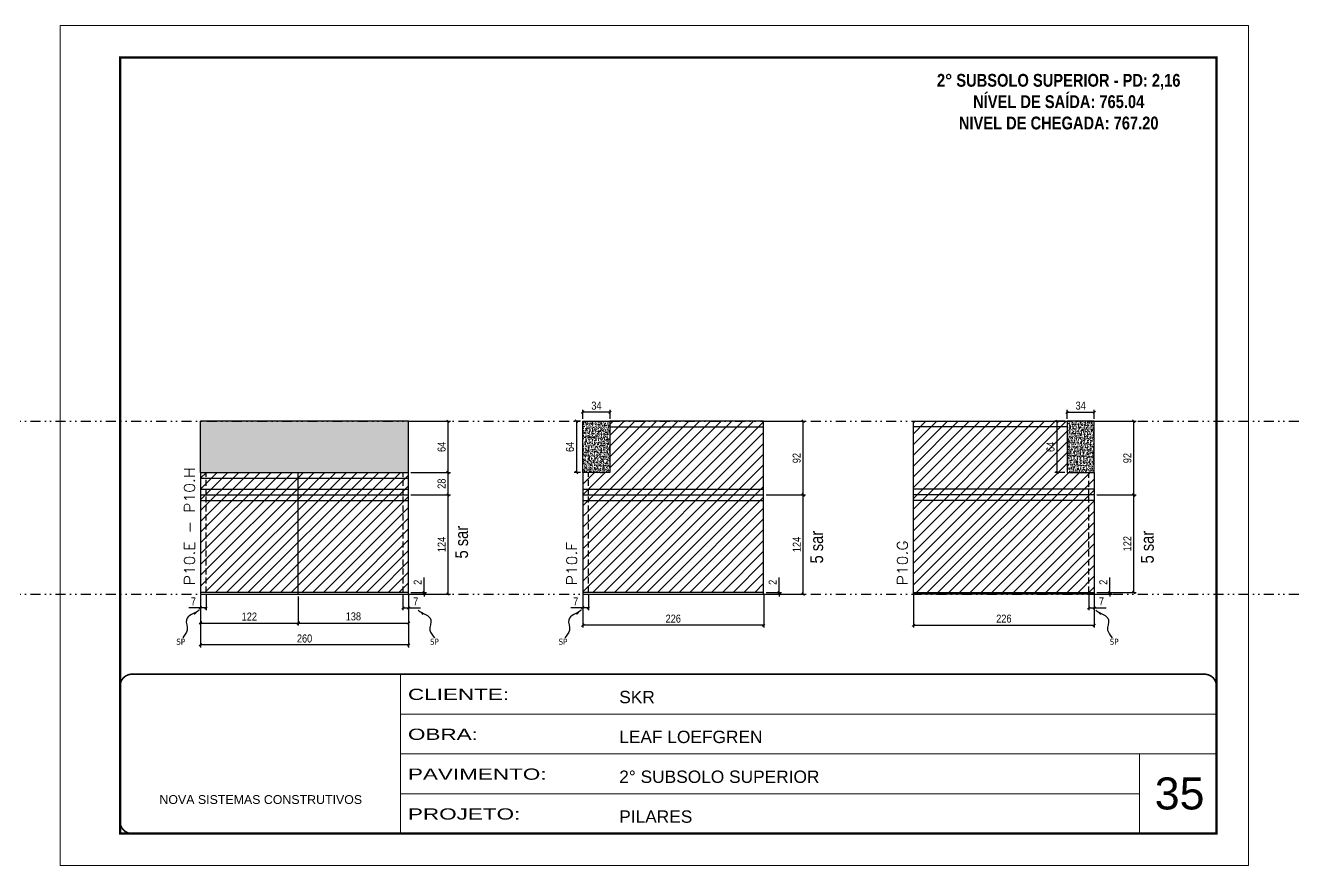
# Model space of a CAD drawing. Extents: x 13741 to 27878, y -21631 to 6985.
# Drawn here: x 17540 to 19129, y -3254 to -2204 of the extents above; entities that cross this region are included whole.
import ezdxf

# ---------------------------------------------------------------- set-up
doc = ezdxf.new("R2010")
doc.units = 0
for name, pattern in [('CONTINUO', [0]), ('DASHED', [0.75, 0.5, -0.25]), ('DIVIDE2', [0.625, 0.25, -0.125, 0, -0.125, 0, -0.125]), ('HIDDEN', [0.375, 0.25, -0.125])]:
    doc.linetypes.add(name, pattern=pattern)
for name, color, linetype, lineweight in [('CARIMBO', 255, 'Continuous', 9), ('Folhas', 255, 'Continuous', 9), ('Hachura', 251, 'Continuous', 9), ('SARRAFO DE PRESSAO', 251, 'DASHED', 9), ('Texto Seção', 7, 'Continuous', 15)]:
    doc.layers.add(name, color=color, linetype=linetype, lineweight=lineweight)
for name, color, linetype in [('COTA', 241, 'Continuous'), ('NOMENCLATURA', 7, 'Continuous'), ('Nível', 160, 'Continuous'), ('Painéis', 200, 'Continuous'), ('SARR_2.2x7', 40, 'Continuous'), ('Sarrafo de Pressão', 42, 'HIDDEN'), ('texto', 7, 'Continuous')]:
    doc.layers.add(name, color=color, linetype=linetype)
doc.styles.add('ARIAL', font='arial.ttf')
doc.styles.add('ARIAL_NARROW', font='ARIALN.TTF', dxfattribs={"height": 0.2})
doc.styles.add('COTA TECNICA', font='techl___.ttf', dxfattribs={"height": 10})
doc.styles.add('COTA TECNICA-50', font='techl___.ttf', dxfattribs={"height": 10})
doc.styles.add('REGUA-120', font='ROMANS.shx', dxfattribs={"height": 15})
doc.styles.add('ROMANC', font='techb___.ttf', dxfattribs={"height": 2.5})
doc.styles.get("Standard").update_dxf_attribs({"font": 'arial.ttf'})
doc.styles.add('Tecnologia', font='')
doc.styles.get('Tecnologia').set_extended_font_data('Forgotten Futurist')
doc.dimstyles.new('COTA PAINEL-50', dxfattribs={"dimtxt": 10, "dimasz": 3, "dimexe": 3, "dimexo": 3, "dimgap": 3, "dimtad": 1, "dimdec": 1, "dimzin": 12, "dimdsep": 46, "dimtxsty": 'COTA TECNICA-50', "dimblk1": 'OBLIQUE', "dimblk2": 'OBLIQUE', "dimsah": 1, "dimcen": 0.9, "dimclrd": 4, "dimclre": 4, "dimclrt": 240, "dimadec": 1, "dimazin": 3, "dimtfac": 1, "dimtdec": 1, "dimtmove": 0, "dimatfit": 3, "dimfxl": 1, "dimtolj": 1, "dimtzin": 12, "dimarcsym": 0})
doc.dimstyles.new('PAINEL', dxfattribs={"dimtxt": 10, "dimasz": 3, "dimexe": 3, "dimexo": 3, "dimgap": 3, "dimtad": 1, "dimdec": 1, "dimzin": 12, "dimdsep": 46, "dimtxsty": 'COTA TECNICA', "dimblk1": 'OBLIQUE', "dimblk2": 'OBLIQUE', "dimsah": 1, "dimcen": 0.9, "dimclrd": 4, "dimclre": 4, "dimclrt": 240, "dimadec": 1, "dimazin": 3, "dimtfac": 1, "dimtdec": 1, "dimtmove": 0, "dimatfit": 3, "dimfxl": 1, "dimtolj": 1, "dimtzin": 12, "dimarcsym": 0})
doc.dimstyles.get("Standard").update_dxf_attribs({"dimtxt": 0.18, "dimasz": 0.18, "dimexe": 0.18, "dimexo": 0.0625, "dimgap": 0.09, "dimtad": 0, "dimtih": 1, "dimtoh": 1, "dimdec": 4, "dimzin": 0, "dimdsep": 46, "dimtxsty": 'Standard', "dimcen": 0.09, "dimadec": 0, "dimazin": 0, "dimtfac": 1, "dimtdec": 4, "dimtofl": 0, "dimtmove": 0, "dimatfit": 3, "dimfxl": 1, "dimtolj": 1, "dimtzin": 0, "dimarcsym": 0})

# ---------------------------------------------------------------- blocks, each defined once
blk = doc.blocks.new('9999999999')
at = {"color": 30, "linetype": 'CONTINUO'}
for p, q in [((98564.6, 34230.2), (98564.6, 34429.4)), ((98564.6, 34379.6), (99584, 34379.6)), ((98564.6, 34329.8), (99488, 34329.8)), ((99584, 34329.8), (99488, 34329.8)), ((99488, 34329.8), (99488, 34230.2)), ((98564.6, 34280), (99488, 34280))]:
    blk.add_line(p, q, dxfattribs=at)
at = {"color": 30, "linetype": 'CONTINUO', "const_width": 2}
blk.add_lwpolyline([(99584, 34230.2), (99584, 34414.4, 0.414214), (99569, 34429.4), (98229, 34429.4, 0.414214), (98214, 34414.4), (98214, 34245.2, 0.414214), (98229, 34230.2), (99584, 34230.2)], format="xyb", dxfattribs=at)
at = {"layer": 'Folhas'}
blk.add_lwpolyline([(98139, 34190.2), (99624, 34190.2), (99624, 35240.2), (98139, 35240.2)], close=True, dxfattribs=at)
at = {"layer": 'Folhas', "color": 30, "const_width": 3}
blk.add_lwpolyline([(98214, 34230.2), (99584, 34230.2), (99584, 35200.2), (98214, 35200.2)], close=True, dxfattribs=at)
at = {"color": 7, "linetype": 'Continuous', "ltscale": 5, "style": 'ARIAL'}
for s, height, p in [('SKR', 15.48, (98837.7, 34393.1)), ('LEAF LOEFGREN', 15.483, (98837.7, 34343.3)), ('2° SUBSOLO SUPERIOR', 15.483, (98837.7, 34293.5)), ('NOVA SISTEMAS CONSTRUTIVOS', 11.059, (98263.2, 34267.2)), ('PILARES', 15.48, (98837.7, 34243.7))]:
    blk.add_text(s, height=height, dxfattribs=at).set_placement(p)
at = {"layer": 'Folhas', "color": 7, "style": 'Tecnologia', "width": 1.5}
for s, p in [('CLIENTE:', (98573.7, 34397.2)), ('OBRA:', (98573.7, 34347.3)), ('PAVIMENTO:', (98573.7, 34297.5)), ('PROJETO:', (98573.7, 34247.7))]:
    blk.add_text(s, height=14, dxfattribs=at).set_placement(p)
blk = doc.blocks.new('_Oblique')
at = {"color": 0, "linetype": 'ByBlock', "lineweight": -2}
blk.add_line((-0.5, -0.5), (0.5, 0.5), dxfattribs=at)
blk = doc.blocks.new('*D1697')
at = {"layer": 'COTA', "color": 4, "lineweight": -2, "transparency": 16777216}
for p, q in [((18236.7, -2915.6), (18236.7, -2956.4)), ((18462.7, -2915.6), (18462.7, -2956.4)), ((18462.7, -2953.4), (18236.7, -2953.4))]:
    blk.add_line(p, q, dxfattribs=at)
at = {"layer": 'Defpoints', "color": 0, "transparency": 16777216}
for p in [(18236.7, -2912.6), (18462.7, -2912.6), (18236.7, -2953.4)]:
    blk.add_point(p, dxfattribs=at)
at = {"layer": 'COTA', "color": 4, "lineweight": -2, "transparency": 16777216, "xscale": 3, "yscale": 3, "zscale": 3, "rotation": 180}
blk.add_blockref('_Oblique', (18236.7, -2953.4), dxfattribs=at)
at = {"layer": 'COTA', "color": 4, "lineweight": -2, "transparency": 16777216, "xscale": 3, "yscale": 3, "zscale": 3}
blk.add_blockref('_Oblique', (18462.7, -2953.4), dxfattribs=at)
at = {"layer": 'COTA', "color": 240, "transparency": 16777216, "insert": (18349.7, -2945.3), "char_height": 10, "attachment_point": 5, "style": 'COTA TECNICA'}
blk.add_mtext('\\A1;226', dxfattribs=at)
blk = doc.blocks.new('*D1698')
at = {"layer": 'COTA', "color": 4, "lineweight": -2, "transparency": 16777216}
for p, q in [((18236.7, -2917.6), (18236.7, -2934.8)), ((18243.7, -2915.6), (18243.7, -2934.8)), ((18236.7, -2931.8), (18221.9, -2931.8)), ((18243.7, -2931.8), (18236.7, -2931.8))]:
    blk.add_line(p, q, dxfattribs=at)
at = {"layer": 'Defpoints', "color": 0, "transparency": 16777216}
for p in [(18236.7, -2914.6), (18243.7, -2912.6), (18236.7, -2931.8)]:
    blk.add_point(p, dxfattribs=at)
at = {"layer": 'COTA', "color": 4, "lineweight": -2, "transparency": 16777216, "xscale": 3, "yscale": 3, "zscale": 3, "rotation": 180}
blk.add_blockref('_Oblique', (18236.7, -2931.8), dxfattribs=at)
at = {"layer": 'COTA', "color": 4, "lineweight": -2, "transparency": 16777216, "xscale": 3, "yscale": 3, "zscale": 3}
blk.add_blockref('_Oblique', (18243.7, -2931.8), dxfattribs=at)
at = {"layer": 'COTA', "color": 240, "transparency": 16777216, "insert": (18227.8, -2923.8), "char_height": 10, "attachment_point": 5, "style": 'COTA TECNICA-50'}
blk.add_mtext('\\A1;7', dxfattribs=at)
blk = doc.blocks.new('*D1699')
at = {"layer": 'COTA', "color": 4, "lineweight": -2, "transparency": 16777216}
for p, q in [((18481.9, -2912.6), (18481.9, -2893.8)), ((18465.7, -2912.6), (18484.9, -2912.6)), ((18465.7, -2914.6), (18484.9, -2914.6)), ((18481.9, -2914.6), (18481.9, -2912.6)), ((18481.9, -2914.6), (18481.9, -2917.6))]:
    blk.add_line(p, q, dxfattribs=at)
at = {"layer": 'Defpoints', "color": 0, "transparency": 16777216}
for p in [(18462.7, -2912.6), (18462.7, -2914.6), (18481.9, -2914.6)]:
    blk.add_point(p, dxfattribs=at)
at = {"layer": 'COTA', "color": 4, "lineweight": -2, "transparency": 16777216, "xscale": 3, "yscale": 3, "zscale": 3}
for p, rotation in [((18481.9, -2912.6), 270), ((18481.9, -2914.6), 90)]:
    blk.add_blockref('_Oblique', p, dxfattribs=dict(at, rotation=rotation))
at = {"layer": 'COTA', "color": 240, "transparency": 16777216, "insert": (18473.9, -2899.8), "char_height": 10, "attachment_point": 5, "rotation": 90, "style": 'COTA TECNICA-50'}
blk.add_mtext('\\A1;2', dxfattribs=at)
blk = doc.blocks.new('*D1715')
at = {"layer": 'COTA', "color": 4, "linetype": 'ByBlock', "lineweight": -2, "transparency": 16777216}
for p, q in [((18465.7, -2790.6), (18515, -2790.6)), ((18512, -2914.6), (18512, -2790.6)), ((18465.7, -2914.6), (18515, -2914.6))]:
    blk.add_line(p, q, dxfattribs=at)
at = {"layer": 'Defpoints', "color": 0, "linetype": 'ByBlock', "transparency": 16777216}
for p in [(18462.7, -2790.6), (18512, -2790.6), (18462.7, -2914.6)]:
    blk.add_point(p, dxfattribs=at)
at = {"layer": 'COTA', "color": 4, "linetype": 'ByBlock', "lineweight": -2, "transparency": 16777216, "xscale": 3, "yscale": 3, "zscale": 3}
for p, rotation in [((18512, -2790.6), 90), ((18512, -2914.6), 270)]:
    blk.add_blockref('_Oblique', p, dxfattribs=dict(at, rotation=rotation))
at = {"layer": 'COTA', "color": 240, "linetype": 'ByBlock', "transparency": 16777216, "insert": (18504, -2852.6), "char_height": 10, "attachment_point": 5, "rotation": 90, "style": 'COTA TECNICA'}
blk.add_mtext('\\A1;124', dxfattribs=at)
blk = doc.blocks.new('*D1716')
at = {"layer": 'COTA', "color": 4, "linetype": 'ByBlock', "lineweight": -2, "transparency": 16777216}
for p, q in [((18465.7, -2790.6), (18515, -2790.6)), ((18512, -2914.6), (18512, -2790.6)), ((18465.7, -2914.6), (18515, -2914.6))]:
    blk.add_line(p, q, dxfattribs=at)
at = {"layer": 'Defpoints', "color": 0, "linetype": 'ByBlock', "transparency": 16777216}
for p in [(18462.7, -2790.6), (18512, -2790.6), (18462.7, -2914.6)]:
    blk.add_point(p, dxfattribs=at)
at = {"layer": 'COTA', "color": 4, "linetype": 'ByBlock', "lineweight": -2, "transparency": 16777216, "xscale": 3, "yscale": 3, "zscale": 3}
for p, rotation in [((18512, -2790.6), 90), ((18512, -2914.6), 270)]:
    blk.add_blockref('_Oblique', p, dxfattribs=dict(at, rotation=rotation))
at = {"layer": 'COTA', "color": 240, "linetype": 'ByBlock', "transparency": 16777216, "insert": (18504, -2852.6), "char_height": 10, "attachment_point": 5, "rotation": 90, "style": 'COTA TECNICA'}
blk.add_mtext('\\A1;124', dxfattribs=at)
blk = doc.blocks.new('*D1700')
at = {"layer": 'COTA', "color": 4, "lineweight": -2, "transparency": 16777216}
for p, q in [((17759, -2915.6), (17759, -2981.2)), ((18019, -2915.6), (18019, -2981.2)), ((18019, -2978.2), (17759, -2978.2))]:
    blk.add_line(p, q, dxfattribs=at)
at = {"layer": 'Defpoints', "color": 0, "transparency": 16777216}
for p in [(17759, -2912.6), (18019, -2912.6), (17759, -2978.2)]:
    blk.add_point(p, dxfattribs=at)
at = {"layer": 'COTA', "color": 4, "lineweight": -2, "transparency": 16777216, "xscale": 3, "yscale": 3, "zscale": 3, "rotation": 180}
blk.add_blockref('_Oblique', (17759, -2978.2), dxfattribs=at)
at = {"layer": 'COTA', "color": 4, "lineweight": -2, "transparency": 16777216, "xscale": 3, "yscale": 3, "zscale": 3}
blk.add_blockref('_Oblique', (18019, -2978.2), dxfattribs=at)
at = {"layer": 'COTA', "color": 240, "transparency": 16777216, "insert": (17889, -2970.1), "char_height": 10, "attachment_point": 5, "style": 'COTA TECNICA'}
blk.add_mtext('\\A1;260', dxfattribs=at)
blk = doc.blocks.new('*D1701')
at = {"layer": 'COTA', "color": 4, "lineweight": -2, "transparency": 16777216}
for p, q in [((18012, -2915.6), (18012, -2934.8)), ((18019, -2917.6), (18019, -2934.8)), ((18012, -2931.8), (18019, -2931.8)), ((18019, -2931.8), (18033.7, -2931.8))]:
    blk.add_line(p, q, dxfattribs=at)
at = {"layer": 'Defpoints', "color": 0, "transparency": 16777216}
for p in [(18012, -2912.6), (18019, -2914.6), (18019, -2931.8)]:
    blk.add_point(p, dxfattribs=at)
at = {"layer": 'COTA', "color": 4, "lineweight": -2, "transparency": 16777216, "xscale": 3, "yscale": 3, "zscale": 3, "rotation": 180}
blk.add_blockref('_Oblique', (18012, -2931.8), dxfattribs=at)
at = {"layer": 'COTA', "color": 4, "lineweight": -2, "transparency": 16777216, "xscale": 3, "yscale": 3, "zscale": 3}
blk.add_blockref('_Oblique', (18019, -2931.8), dxfattribs=at)
at = {"layer": 'COTA', "color": 240, "transparency": 16777216, "insert": (18027.9, -2923.8), "char_height": 10, "attachment_point": 5, "style": 'COTA TECNICA-50'}
blk.add_mtext('\\A1;7', dxfattribs=at)
blk = doc.blocks.new('*D1702')
at = {"layer": 'COTA', "color": 4, "lineweight": -2, "transparency": 16777216}
for p, q in [((17759, -2917.6), (17759, -2934.8)), ((17766, -2915.6), (17766, -2934.8)), ((17759, -2931.8), (17744.3, -2931.8)), ((17766, -2931.8), (17759, -2931.8))]:
    blk.add_line(p, q, dxfattribs=at)
at = {"layer": 'Defpoints', "color": 0, "transparency": 16777216}
for p in [(17759, -2914.6), (17766, -2912.6), (17759, -2931.8)]:
    blk.add_point(p, dxfattribs=at)
at = {"layer": 'COTA', "color": 4, "lineweight": -2, "transparency": 16777216, "xscale": 3, "yscale": 3, "zscale": 3, "rotation": 180}
blk.add_blockref('_Oblique', (17759, -2931.8), dxfattribs=at)
at = {"layer": 'COTA', "color": 4, "lineweight": -2, "transparency": 16777216, "xscale": 3, "yscale": 3, "zscale": 3}
blk.add_blockref('_Oblique', (17766, -2931.8), dxfattribs=at)
at = {"layer": 'COTA', "color": 240, "transparency": 16777216, "insert": (17750.1, -2923.8), "char_height": 10, "attachment_point": 5, "style": 'COTA TECNICA-50'}
blk.add_mtext('\\A1;7', dxfattribs=at)
blk = doc.blocks.new('*D1703')
at = {"layer": 'COTA', "color": 4, "lineweight": -2, "transparency": 16777216}
for p, q in [((18038.3, -2912.6), (18038.3, -2893.8)), ((18022, -2912.6), (18041.3, -2912.6)), ((18022, -2914.6), (18041.3, -2914.6)), ((18038.3, -2914.6), (18038.3, -2912.6)), ((18038.3, -2914.6), (18038.3, -2917.6))]:
    blk.add_line(p, q, dxfattribs=at)
at = {"layer": 'Defpoints', "color": 0, "transparency": 16777216}
for p in [(18019, -2912.6), (18019, -2914.6), (18038.3, -2914.6)]:
    blk.add_point(p, dxfattribs=at)
at = {"layer": 'COTA', "color": 4, "lineweight": -2, "transparency": 16777216, "xscale": 3, "yscale": 3, "zscale": 3}
for p, rotation in [((18038.3, -2912.6), 270), ((18038.3, -2914.6), 90)]:
    blk.add_blockref('_Oblique', p, dxfattribs=dict(at, rotation=rotation))
at = {"layer": 'COTA', "color": 240, "transparency": 16777216, "insert": (18030.3, -2899.8), "char_height": 10, "attachment_point": 5, "rotation": 90, "style": 'COTA TECNICA-50'}
blk.add_mtext('\\A1;2', dxfattribs=at)
blk = doc.blocks.new('*D1717')
at = {"layer": 'COTA', "color": 4, "lineweight": -2, "transparency": 16777216}
for p, q in [((18022, -2698.6), (18071.4, -2698.6)), ((18068.4, -2762.6), (18068.4, -2698.6)), ((18022, -2762.6), (18071.4, -2762.6))]:
    blk.add_line(p, q, dxfattribs=at)
at = {"layer": 'Defpoints', "color": 0, "transparency": 16777216}
for p in [(18019, -2698.6), (18068.4, -2698.6), (18019, -2762.6)]:
    blk.add_point(p, dxfattribs=at)
at = {"layer": 'COTA', "color": 4, "lineweight": -2, "transparency": 16777216, "xscale": 3, "yscale": 3, "zscale": 3}
for p, rotation in [((18068.4, -2698.6), 90), ((18068.4, -2762.6), 270)]:
    blk.add_blockref('_Oblique', p, dxfattribs=dict(at, rotation=rotation))
at = {"layer": 'COTA', "color": 240, "transparency": 16777216, "insert": (18060.3, -2730.6), "char_height": 10, "attachment_point": 5, "rotation": 90, "style": 'COTA TECNICA-50'}
blk.add_mtext('\\A1;64', dxfattribs=at)
blk = doc.blocks.new('*D1718')
at = {"layer": 'COTA', "color": 4, "linetype": 'ByBlock', "lineweight": -2, "transparency": 16777216}
for p, q in [((18022, -2790.6), (18071.4, -2790.6)), ((18068.4, -2914.6), (18068.4, -2790.6)), ((18022, -2914.6), (18071.4, -2914.6))]:
    blk.add_line(p, q, dxfattribs=at)
at = {"layer": 'Defpoints', "color": 0, "linetype": 'ByBlock', "transparency": 16777216}
for p in [(18019, -2790.6), (18068.4, -2790.6), (18019, -2914.6)]:
    blk.add_point(p, dxfattribs=at)
at = {"layer": 'COTA', "color": 4, "linetype": 'ByBlock', "lineweight": -2, "transparency": 16777216, "xscale": 3, "yscale": 3, "zscale": 3}
for p, rotation in [((18068.4, -2790.6), 90), ((18068.4, -2914.6), 270)]:
    blk.add_blockref('_Oblique', p, dxfattribs=dict(at, rotation=rotation))
at = {"layer": 'COTA', "color": 240, "linetype": 'ByBlock', "transparency": 16777216, "insert": (18060.3, -2852.6), "char_height": 10, "attachment_point": 5, "rotation": 90, "style": 'COTA TECNICA'}
blk.add_mtext('\\A1;124', dxfattribs=at)
blk = doc.blocks.new('*D1719')
at = {"layer": 'COTA', "color": 4, "linetype": 'ByBlock', "lineweight": -2, "transparency": 16777216}
for p, q in [((18022, -2790.6), (18071.4, -2790.6)), ((18068.4, -2914.6), (18068.4, -2790.6)), ((18022, -2914.6), (18071.4, -2914.6))]:
    blk.add_line(p, q, dxfattribs=at)
at = {"layer": 'Defpoints', "color": 0, "linetype": 'ByBlock', "transparency": 16777216}
for p in [(18019, -2790.6), (18068.4, -2790.6), (18019, -2914.6)]:
    blk.add_point(p, dxfattribs=at)
at = {"layer": 'COTA', "color": 4, "linetype": 'ByBlock', "lineweight": -2, "transparency": 16777216, "xscale": 3, "yscale": 3, "zscale": 3}
for p, rotation in [((18068.4, -2790.6), 90), ((18068.4, -2914.6), 270)]:
    blk.add_blockref('_Oblique', p, dxfattribs=dict(at, rotation=rotation))
at = {"layer": 'COTA', "color": 240, "linetype": 'ByBlock', "transparency": 16777216, "insert": (18060.3, -2852.6), "char_height": 10, "attachment_point": 5, "rotation": 90, "style": 'COTA TECNICA'}
blk.add_mtext('\\A1;124', dxfattribs=at)
blk = doc.blocks.new('*D1724')
at = {"layer": 'COTA', "color": 4, "lineweight": -2, "transparency": 16777216}
for p, q in [((17881, -2917.6), (17881, -2953.8)), ((18019, -2917.6), (18019, -2953.8)), ((17881, -2950.8), (18019, -2950.8))]:
    blk.add_line(p, q, dxfattribs=at)
at = {"layer": 'Defpoints', "color": 0, "transparency": 16777216}
for p in [(17881, -2914.6), (18019, -2914.6), (18019, -2950.8)]:
    blk.add_point(p, dxfattribs=at)
at = {"layer": 'COTA', "color": 4, "lineweight": -2, "transparency": 16777216, "xscale": 3, "yscale": 3, "zscale": 3, "rotation": 180}
blk.add_blockref('_Oblique', (17881, -2950.8), dxfattribs=at)
at = {"layer": 'COTA', "color": 4, "lineweight": -2, "transparency": 16777216, "xscale": 3, "yscale": 3, "zscale": 3}
blk.add_blockref('_Oblique', (18019, -2950.8), dxfattribs=at)
at = {"layer": 'COTA', "color": 240, "transparency": 16777216, "insert": (17950, -2942.5), "char_height": 10, "attachment_point": 5, "style": 'COTA TECNICA'}
blk.add_mtext('\\A1;138', dxfattribs=at)
blk = doc.blocks.new('*D1725')
at = {"layer": 'COTA', "color": 4, "lineweight": -2, "transparency": 16777216}
for p, q in [((17759, -2917.6), (17759, -2953.8)), ((17881, -2917.6), (17881, -2953.8)), ((17759, -2950.8), (17881, -2950.8))]:
    blk.add_line(p, q, dxfattribs=at)
at = {"layer": 'Defpoints', "color": 0, "transparency": 16777216}
for p in [(17759, -2914.6), (17881, -2914.6), (17881, -2950.8)]:
    blk.add_point(p, dxfattribs=at)
at = {"layer": 'COTA', "color": 4, "lineweight": -2, "transparency": 16777216, "xscale": 3, "yscale": 3, "zscale": 3, "rotation": 180}
blk.add_blockref('_Oblique', (17759, -2950.8), dxfattribs=at)
at = {"layer": 'COTA', "color": 4, "lineweight": -2, "transparency": 16777216, "xscale": 3, "yscale": 3, "zscale": 3}
blk.add_blockref('_Oblique', (17881, -2950.8), dxfattribs=at)
at = {"layer": 'COTA', "color": 240, "transparency": 16777216, "insert": (17820, -2942.7), "char_height": 10, "attachment_point": 5, "style": 'COTA TECNICA'}
blk.add_mtext('\\A1;122', dxfattribs=at)
blk = doc.blocks.new('*D1726')
at = {"layer": 'COTA', "color": 4, "lineweight": -2, "transparency": 16777216}
for p, q in [((18233.7, -2698.6), (18225.8, -2698.6)), ((18228.8, -2698.6), (18228.8, -2762.6)), ((18233.7, -2762.6), (18225.8, -2762.6))]:
    blk.add_line(p, q, dxfattribs=at)
at = {"layer": 'Defpoints', "color": 0, "transparency": 16777216}
for p in [(18236.7, -2698.6), (18228.8, -2762.6), (18236.7, -2762.6)]:
    blk.add_point(p, dxfattribs=at)
at = {"layer": 'COTA', "color": 4, "lineweight": -2, "transparency": 16777216, "xscale": 3, "yscale": 3, "zscale": 3}
for p, rotation in [((18228.8, -2698.6), 90), ((18228.8, -2762.6), 270)]:
    blk.add_blockref('_Oblique', p, dxfattribs=dict(at, rotation=rotation))
at = {"layer": 'COTA', "color": 240, "transparency": 16777216, "insert": (18220.7, -2730.6), "char_height": 10, "attachment_point": 5, "rotation": 90, "style": 'COTA TECNICA'}
blk.add_mtext('\\A1;64', dxfattribs=at)
blk = doc.blocks.new('*D1727')
at = {"layer": 'COTA', "color": 4, "lineweight": -2, "transparency": 16777216}
for p, q in [((18236.7, -2695.6), (18236.7, -2684.3)), ((18270.7, -2687.3), (18236.7, -2687.3)), ((18270.7, -2695.6), (18270.7, -2684.3))]:
    blk.add_line(p, q, dxfattribs=at)
at = {"layer": 'Defpoints', "color": 0, "transparency": 16777216}
for p in [(18236.7, -2687.3), (18236.7, -2698.6), (18270.7, -2698.6)]:
    blk.add_point(p, dxfattribs=at)
at = {"layer": 'COTA', "color": 4, "lineweight": -2, "transparency": 16777216, "xscale": 3, "yscale": 3, "zscale": 3, "rotation": 180}
blk.add_blockref('_Oblique', (18236.7, -2687.3), dxfattribs=at)
at = {"layer": 'COTA', "color": 4, "lineweight": -2, "transparency": 16777216, "xscale": 3, "yscale": 3, "zscale": 3}
blk.add_blockref('_Oblique', (18270.7, -2687.3), dxfattribs=at)
at = {"layer": 'COTA', "color": 240, "transparency": 16777216, "insert": (18253.7, -2679.1), "char_height": 10, "attachment_point": 5, "style": 'COTA TECNICA'}
blk.add_mtext('\\A1;34', dxfattribs=at)
blk = doc.blocks.new('*D1710')
at = {"layer": 'COTA', "color": 4, "lineweight": -2, "transparency": 16777216}
for p, q in [((18649.8, -2915.6), (18649.8, -2956.4)), ((18875.8, -2915.6), (18875.8, -2956.4)), ((18649.8, -2953.4), (18875.8, -2953.4))]:
    blk.add_line(p, q, dxfattribs=at)
at = {"layer": 'Defpoints', "color": 0, "transparency": 16777216}
for p in [(18649.8, -2912.6), (18875.8, -2912.6), (18875.8, -2953.4)]:
    blk.add_point(p, dxfattribs=at)
at = {"layer": 'COTA', "color": 4, "lineweight": -2, "transparency": 16777216, "xscale": 3, "yscale": 3, "zscale": 3, "rotation": 180}
blk.add_blockref('_Oblique', (18649.8, -2953.4), dxfattribs=at)
at = {"layer": 'COTA', "color": 4, "lineweight": -2, "transparency": 16777216, "xscale": 3, "yscale": 3, "zscale": 3}
blk.add_blockref('_Oblique', (18875.8, -2953.4), dxfattribs=at)
at = {"layer": 'COTA', "color": 240, "transparency": 16777216, "insert": (18762.8, -2945.3), "char_height": 10, "attachment_point": 5, "style": 'COTA TECNICA'}
blk.add_mtext('\\A1;226', dxfattribs=at)
blk = doc.blocks.new('*D1711')
at = {"layer": 'COTA', "color": 4, "lineweight": -2, "transparency": 16777216}
for p, q in [((18868.8, -2915.6), (18868.8, -2934.8)), ((18875.8, -2917.6), (18875.8, -2934.8)), ((18868.8, -2931.8), (18875.8, -2931.8)), ((18875.8, -2931.8), (18890.5, -2931.8))]:
    blk.add_line(p, q, dxfattribs=at)
at = {"layer": 'Defpoints', "color": 0, "transparency": 16777216}
for p in [(18868.8, -2912.6), (18875.8, -2914.6), (18875.8, -2931.8)]:
    blk.add_point(p, dxfattribs=at)
at = {"layer": 'COTA', "color": 4, "lineweight": -2, "transparency": 16777216, "xscale": 3, "yscale": 3, "zscale": 3, "rotation": 180}
blk.add_blockref('_Oblique', (18868.8, -2931.8), dxfattribs=at)
at = {"layer": 'COTA', "color": 4, "lineweight": -2, "transparency": 16777216, "xscale": 3, "yscale": 3, "zscale": 3}
blk.add_blockref('_Oblique', (18875.8, -2931.8), dxfattribs=at)
at = {"layer": 'COTA', "color": 240, "transparency": 16777216, "insert": (18884.7, -2923.8), "char_height": 10, "attachment_point": 5, "style": 'COTA TECNICA-50'}
blk.add_mtext('\\A1;7', dxfattribs=at)
blk = doc.blocks.new('*D1712')
at = {"layer": 'COTA', "color": 4, "lineweight": -2, "transparency": 16777216}
for p, q in [((18895.1, -2912.6), (18895.1, -2893.8)), ((18878.8, -2912.6), (18898.1, -2912.6)), ((18878.8, -2914.6), (18898.1, -2914.6)), ((18895.1, -2914.6), (18895.1, -2912.6)), ((18895.1, -2914.6), (18895.1, -2917.6))]:
    blk.add_line(p, q, dxfattribs=at)
at = {"layer": 'Defpoints', "color": 0, "transparency": 16777216}
for p in [(18875.8, -2912.6), (18875.8, -2914.6), (18895.1, -2914.6)]:
    blk.add_point(p, dxfattribs=at)
at = {"layer": 'COTA', "color": 4, "lineweight": -2, "transparency": 16777216, "xscale": 3, "yscale": 3, "zscale": 3}
for p, rotation in [((18895.1, -2912.6), 270), ((18895.1, -2914.6), 90)]:
    blk.add_blockref('_Oblique', p, dxfattribs=dict(at, rotation=rotation))
at = {"layer": 'COTA', "color": 240, "transparency": 16777216, "insert": (18887.1, -2899.8), "char_height": 10, "attachment_point": 5, "rotation": 90, "style": 'COTA TECNICA-50'}
blk.add_mtext('\\A1;2', dxfattribs=at)
blk = doc.blocks.new('*D1728')
at = {"layer": 'COTA', "color": 4, "lineweight": -2, "transparency": 16777216}
for p, q in [((18841.8, -2695.6), (18841.8, -2684.3)), ((18841.8, -2687.3), (18875.8, -2687.3)), ((18875.8, -2695.6), (18875.8, -2684.3))]:
    blk.add_line(p, q, dxfattribs=at)
at = {"layer": 'Defpoints', "color": 0, "transparency": 16777216}
for p in [(18841.8, -2698.6), (18875.8, -2687.3), (18875.8, -2698.6)]:
    blk.add_point(p, dxfattribs=at)
at = {"layer": 'COTA', "color": 4, "lineweight": -2, "transparency": 16777216, "xscale": 3, "yscale": 3, "zscale": 3, "rotation": 180}
blk.add_blockref('_Oblique', (18841.8, -2687.3), dxfattribs=at)
at = {"layer": 'COTA', "color": 4, "lineweight": -2, "transparency": 16777216, "xscale": 3, "yscale": 3, "zscale": 3}
blk.add_blockref('_Oblique', (18875.8, -2687.3), dxfattribs=at)
at = {"layer": 'COTA', "color": 240, "transparency": 16777216, "insert": (18858.8, -2679.1), "char_height": 10, "attachment_point": 5, "style": 'COTA TECNICA'}
blk.add_mtext('\\A1;34', dxfattribs=at)
blk = doc.blocks.new('*D1729')
at = {"layer": 'COTA', "color": 4, "lineweight": -2, "transparency": 16777216}
for p, q in [((18878.8, -2790.6), (18928.2, -2790.6)), ((18925.2, -2912.6), (18925.2, -2790.6)), ((18878.8, -2912.6), (18928.2, -2912.6))]:
    blk.add_line(p, q, dxfattribs=at)
at = {"layer": 'Defpoints', "color": 0, "transparency": 16777216}
for p in [(18875.8, -2790.6), (18925.2, -2790.6), (18875.8, -2912.6)]:
    blk.add_point(p, dxfattribs=at)
at = {"layer": 'COTA', "color": 4, "lineweight": -2, "transparency": 16777216, "xscale": 3, "yscale": 3, "zscale": 3}
for p, rotation in [((18925.2, -2790.6), 90), ((18925.2, -2912.6), 270)]:
    blk.add_blockref('_Oblique', p, dxfattribs=dict(at, rotation=rotation))
at = {"layer": 'COTA', "color": 240, "transparency": 16777216, "insert": (18917.1, -2851.6), "char_height": 10, "attachment_point": 5, "rotation": 90, "style": 'COTA TECNICA'}
blk.add_mtext('\\A1;122', dxfattribs=at)
blk = doc.blocks.new('*D1730')
at = {"layer": 'COTA', "color": 4, "lineweight": -2, "transparency": 16777216}
for p, q in [((18838.8, -2698.6), (18826.3, -2698.6)), ((18829.3, -2762.6), (18829.3, -2698.6)), ((18838.8, -2762.6), (18826.3, -2762.6))]:
    blk.add_line(p, q, dxfattribs=at)
at = {"layer": 'Defpoints', "color": 0, "transparency": 16777216}
for p in [(18829.3, -2698.6), (18841.8, -2698.6), (18841.8, -2762.6)]:
    blk.add_point(p, dxfattribs=at)
at = {"layer": 'COTA', "color": 4, "lineweight": -2, "transparency": 16777216, "xscale": 3, "yscale": 3, "zscale": 3}
for p, rotation in [((18829.3, -2698.6), 90), ((18829.3, -2762.6), 270)]:
    blk.add_blockref('_Oblique', p, dxfattribs=dict(at, rotation=rotation))
at = {"layer": 'COTA', "color": 240, "transparency": 16777216, "insert": (18821.1, -2730.6), "char_height": 10, "attachment_point": 5, "rotation": 90, "style": 'COTA TECNICA'}
blk.add_mtext('\\A1;64', dxfattribs=at)
blk = doc.blocks.new('*D1734')
at = {"layer": 'COTA', "color": 4, "lineweight": -2, "transparency": 16777216}
for p, q in [((18021.8, -2762.6), (18071.4, -2762.6)), ((18068.4, -2790.6), (18068.4, -2762.6)), ((18021.8, -2790.6), (18071.4, -2790.6))]:
    blk.add_line(p, q, dxfattribs=at)
at = {"layer": 'Defpoints', "color": 0, "transparency": 16777216}
for p in [(18018.8, -2762.6), (18068.4, -2762.6), (18018.8, -2790.6)]:
    blk.add_point(p, dxfattribs=at)
at = {"layer": 'COTA', "color": 4, "lineweight": -2, "transparency": 16777216, "xscale": 3, "yscale": 3, "zscale": 3}
for p, rotation in [((18068.4, -2762.6), 90), ((18068.4, -2790.6), 270)]:
    blk.add_blockref('_Oblique', p, dxfattribs=dict(at, rotation=rotation))
at = {"layer": 'COTA', "color": 240, "transparency": 16777216, "insert": (18060.3, -2776.6), "char_height": 10, "attachment_point": 5, "rotation": 90, "style": 'COTA TECNICA'}
blk.add_mtext('\\A1;28', dxfattribs=at)
blk = doc.blocks.new('*D1735')
at = {"layer": 'COTA', "color": 4, "lineweight": -2, "transparency": 16777216}
for p, q in [((18465.7, -2698.6), (18515, -2698.6)), ((18512, -2790.6), (18512, -2698.6)), ((18465.7, -2790.6), (18515, -2790.6))]:
    blk.add_line(p, q, dxfattribs=at)
at = {"layer": 'Defpoints', "color": 0, "transparency": 16777216}
for p in [(18462.7, -2698.6), (18512, -2698.6), (18462.7, -2790.6)]:
    blk.add_point(p, dxfattribs=at)
at = {"layer": 'COTA', "color": 4, "lineweight": -2, "transparency": 16777216, "xscale": 3, "yscale": 3, "zscale": 3}
for p, rotation in [((18512, -2698.6), 90), ((18512, -2790.6), 270)]:
    blk.add_blockref('_Oblique', p, dxfattribs=dict(at, rotation=rotation))
at = {"layer": 'COTA', "color": 240, "transparency": 16777216, "insert": (18503.9, -2744.6), "char_height": 10, "attachment_point": 5, "rotation": 90, "style": 'COTA TECNICA'}
blk.add_mtext('\\A1;92', dxfattribs=at)
blk = doc.blocks.new('*D1736')
at = {"layer": 'COTA', "color": 4, "lineweight": -2, "transparency": 16777216}
for p, q in [((18878.8, -2698.6), (18928.2, -2698.6)), ((18925.2, -2790.6), (18925.2, -2698.6)), ((18878.8, -2790.6), (18928.2, -2790.6))]:
    blk.add_line(p, q, dxfattribs=at)
at = {"layer": 'Defpoints', "color": 0, "transparency": 16777216}
for p in [(18875.8, -2698.6), (18925.2, -2698.6), (18875.8, -2790.6)]:
    blk.add_point(p, dxfattribs=at)
at = {"layer": 'COTA', "color": 4, "lineweight": -2, "transparency": 16777216, "xscale": 3, "yscale": 3, "zscale": 3}
for p, rotation in [((18925.2, -2698.6), 90), ((18925.2, -2790.6), 270)]:
    blk.add_blockref('_Oblique', p, dxfattribs=dict(at, rotation=rotation))
at = {"layer": 'COTA', "color": 240, "transparency": 16777216, "insert": (18917.1, -2744.6), "char_height": 10, "attachment_point": 5, "rotation": 90, "style": 'COTA TECNICA'}
blk.add_mtext('\\A1;92', dxfattribs=at)

msp = doc.modelspace()

# ---------------------------------------------------------------- hatches: boundary and pattern name
at = {"layer": 'COTA', "linetype": 'ByBlock'}
h = msp.add_hatch(dxfattribs=at)
h.set_pattern_fill('AR-CONC', color=256, scale=0.03)
h.set_pattern_definition([(50, (12316.928, -13722.033), (5.46554, -0.4781726), [0.5715, -6.2865]), (355, (12316.928, -13722.033), (-1.0573026, 5.7317054), [0.4572, -5.0292175]), (100.451445, (12317.3836, -13722.073), (4.4082374, 5.2535326), [0.4857003, -5.3427073]), (46.1842, (12316.928, -13720.509), (8.1323712, -1.26127), [0.85725, -9.42975]), (96.63556, (12317.606, -13720.614), (7.122124, 7.4227837), [0.7285507, -8.014068]), (351.18415, (12316.928, -13720.509), (7.122124, 7.422784), [0.685799, -7.543792]), (21, (12317.69, -13720.89), (4.5484317, -3.067956), [0.5715, -6.2865]), (326, (12317.69, -13720.89), (1.8540609, 5.525639), [0.4572, -5.0292]), (71.451445, (12318.069, -13721.1457), (6.4024926, 2.457683), [0.4857003, -5.3426981]), (37.5, (12316.9281, -13722.033), (0.0926581, 2.53665117), [0, -4.96824, 0, -5.1054, 0, -5.04825]), (7.5, (12316.928, -13722.033), (2.0045899, 3.00541724), [0, -2.91084, 0, -4.85394, 0, -1.92405]), (327.5, (12315.2289, -13722.033), (4.06771786, -0.17186232), [0, -1.905, 0, -5.9436, 0, -7.8867]), (317.5, (12314.467, -13722.033), (4.4438754, 0.7627947), [0, -2.4765, 0, -3.94716, 0, -5.6007])])
h.paths.add_polyline_path([(18019.01, -2762.59), (18019.01, -2698.59), (17759.01, -2698.59), (17759.01, -2762.59)])
at = {"layer": 'COTA'}
h = msp.add_hatch(dxfattribs=at)
h.set_pattern_fill('AR-CONC', color=256, scale=0.03)
h.set_pattern_definition([(50, (-1190.7104, -2417.15), (5.4655401, -0.4781726), [0.5715, -6.2865]), (355, (-1190.7104, -2417.15), (-1.0573026, 5.7317054), [0.4572, -5.0292175]), (100.451445, (-1190.255, -2417.19), (4.4082374, 5.2535326), [0.4857003, -5.3427073]), (46.1842, (-1190.7104, -2415.626), (8.1323712, -1.2612698), [0.85725, -9.42975]), (96.635558, (-1190.033, -2415.731), (7.122124, 7.4227837), [0.7285507, -8.0140682]), (351.18415, (-1190.71, -2415.626), (7.122124, 7.4227837), [0.685799, -7.543792]), (21, (-1189.9484, -2416.007), (4.5484317, -3.0679559), [0.5715, -6.2865]), (326, (-1189.9484, -2416.007), (1.8540609, 5.525639), [0.4572, -5.0292]), (71.451445, (-1189.5693, -2416.263), (6.4024926, 2.457683), [0.4857003, -5.3426981]), (37.5, (-1190.7104, -2417.1502), (0.0926581, 2.53665117), [0, -4.96824, 0, -5.1054, 0, -5.04825]), (7.5, (-1190.7104, -2417.1502), (2.00458988, 3.00541724), [0, -2.91084, 0, -4.85394, 0, -1.92405]), (327.5, (-1192.4096, -2417.1502), (4.06771786, -0.17186232), [0, -1.905, 0, -5.9436, 0, -7.8867]), (317.5, (-1193.1716, -2417.1502), (4.44387544, 0.7627947), [0, -2.4765, 0, -3.94716, 0, -5.6007])])
h.paths.add_polyline_path([(18270.66, -2698.59), (18236.66, -2698.59), (18236.66, -2762.59), (18270.66, -2762.59)])
h = msp.add_hatch(dxfattribs=at)
h.set_pattern_fill('AR-CONC', color=256, scale=0.03)
h.set_pattern_definition([(50, (-781.5596, -2417.15), (5.4655401, -0.4781726), [0.5715, -6.2865]), (355, (-781.5596, -2417.15), (-1.0573026, 5.7317054), [0.4572, -5.0292175]), (100.451445, (-781.104, -2417.19), (4.4082374, 5.2535326), [0.4857003, -5.3427073]), (46.1842, (-781.5596, -2415.626), (8.1323712, -1.2612698), [0.85725, -9.42975]), (96.635558, (-780.882, -2415.731), (7.122124, 7.4227837), [0.7285507, -8.0140682]), (351.18415, (-781.5596, -2415.626), (7.122124, 7.4227837), [0.685799, -7.543792]), (21, (-780.7976, -2416.007), (4.5484317, -3.0679559), [0.5715, -6.2865]), (326, (-780.7976, -2416.007), (1.8540609, 5.525639), [0.4572, -5.0292]), (71.451445, (-780.4185, -2416.263), (6.4024926, 2.457683), [0.4857003, -5.3426981]), (37.5, (-781.5596, -2417.1502), (0.0926581, 2.53665117), [0, -4.96824, 0, -5.1054, 0, -5.04825]), (7.5, (-781.5596, -2417.1502), (2.00458988, 3.00541724), [0, -2.91084, 0, -4.85394, 0, -1.92405]), (327.5, (-783.2588, -2417.1502), (4.06771786, -0.17186232), [0, -1.905, 0, -5.9436, 0, -7.8867]), (317.5, (-784.021, -2417.1502), (4.44387544, 0.7627947), [0, -2.4765, 0, -3.94716, 0, -5.6007])])
h.paths.add_polyline_path([(18841.81, -2762.59), (18875.81, -2762.59), (18875.81, -2698.59), (18841.81, -2698.59)])
at = {"layer": 'Hachura', "linetype": 'ByBlock'}
h = msp.add_hatch(dxfattribs=at)
h.set_pattern_fill('ANSI31', color=256, scale=3)
h.paths.add_polyline_path([(17881.01, -2790.59), (17759.01, -2790.59), (17759.01, -2912.59), (17881.01, -2912.59)])
h.paths.add_polyline_path([(17881.01, -2912.59), (18019.01, -2912.59), (18019.01, -2790.59), (17881.01, -2790.59)])
h.paths.add_polyline_path([(17881.01, -2762.59), (17881.01, -2790.59), (18019.01, -2790.59), (18019.01, -2762.59)])
h.paths.add_polyline_path([(17759.01, -2762.59), (17759.01, -2790.59), (17881.01, -2790.59), (17881.01, -2762.59)])
h.paths.add_polyline_path([(18462.66, -2790.59), (18462.66, -2698.59), (18270.66, -2698.59), (18270.66, -2762.59), (18236.66, -2762.59), (18236.66, -2790.59)])
h.paths.add_polyline_path([(18236.66, -2790.59), (18236.66, -2912.59), (18462.66, -2912.59), (18462.66, -2790.59)])
h.paths.add_polyline_path([(18875.81, -2912.59), (18875.81, -2790.59), (18649.81, -2790.59), (18649.81, -2912.59)])
h.paths.add_polyline_path([(18649.81, -2698.59), (18649.81, -2790.59), (18875.81, -2790.59), (18875.81, -2762.59), (18841.81, -2762.59), (18841.81, -2698.59)])

# ---------------------------------------------------------------- linework, layer by layer
at = {"layer": 'COTA', "linetype": 'ByBlock'}
for p, q in [((18019.01, -2698.59), (17759.01, -2698.59)), ((17759.01, -2762.59), (17759.01, -2698.59)), ((18019.01, -2762.59), (18019.01, -2698.59))]:
    msp.add_line(p, q, dxfattribs=at)
at = {"layer": 'COTA'}
for p, q in [((18236.66, -2762.59), (18236.66, -2698.59)), ((18236.66, -2698.59), (18270.66, -2698.59)), ((18875.81, -2698.59), (18841.81, -2698.59)), ((18875.81, -2762.59), (18875.81, -2698.59))]:
    msp.add_line(p, q, dxfattribs=at)
at = {"layer": 'Nível', "color": 4, "linetype": 'DIVIDE2', "ltscale": 50}
for p, q in [((13741.09, -2698.59), (21531.15, -2698.59)), ((13741.09, -2914.59), (21531.15, -2914.59))]:
    msp.add_line(p, q, dxfattribs=at)
at = {"layer": 'Painéis'}
for p, q in [((18462.66, -2698.59), (18270.66, -2698.59)), ((18270.66, -2698.59), (18270.66, -2762.59)), ((18462.66, -2912.59), (18462.66, -2698.59)), ((18649.81, -2912.59), (18649.81, -2698.59)), ((18649.81, -2698.59), (18841.81, -2698.59)), ((18841.81, -2698.59), (18841.81, -2762.59)), ((17759.01, -2762.59), (17759.01, -2912.59)), ((17759.01, -2762.59), (18019.01, -2762.59)), ((17881.01, -2914.59), (17881.01, -2762.59)), ((18019.01, -2912.59), (18019.01, -2762.59)), ((18236.66, -2762.59), (18236.66, -2912.59)), ((18270.66, -2762.59), (18236.66, -2762.59)), ((18841.81, -2762.59), (18875.81, -2762.59)), ((18875.81, -2762.59), (18875.81, -2912.59)), ((17759.01, -2790.59), (18019.01, -2790.59)), ((18236.66, -2790.59), (18462.66, -2790.59)), ((18875.81, -2790.59), (18649.81, -2790.59))]:
    msp.add_line(p, q, dxfattribs=at)
for points in [[(18019.01, -2912.59), (17759.01, -2912.59), (17759.01, -2914.59), (18019.01, -2914.59)], [(18462.66, -2912.59), (18236.66, -2912.59), (18236.66, -2914.59), (18462.66, -2914.59)], [(18649.81, -2912.59), (18875.81, -2912.59), (18875.81, -2914.59), (18649.81, -2914.59)]]:
    msp.add_lwpolyline(points, close=True, dxfattribs=at)
at = {"layer": 'SARR_2.2x7'}
for p, q in [((18270.66, -2705.59), (18462.66, -2705.59)), ((18841.81, -2705.59), (18649.81, -2705.59)), ((17759.01, -2769.59), (18019.01, -2769.59)), ((17759.01, -2783.59), (18019.01, -2783.59)), ((18236.66, -2783.59), (18462.66, -2783.59)), ((18875.81, -2783.59), (18649.81, -2783.59)), ((17759.01, -2797.59), (18019.01, -2797.59)), ((18236.66, -2797.59), (18462.66, -2797.59)), ((18875.81, -2797.59), (18649.81, -2797.59))]:
    msp.add_line(p, q, dxfattribs=at)
at = {"layer": 'Sarrafo de Pressão', "ltscale": 30}
for p, q in [((17766.01, -2790.59), (17766.01, -2762.59)), ((18012.01, -2790.59), (18012.01, -2762.59)), ((18243.66, -2790.59), (18243.66, -2762.59)), ((18868.81, -2791.59), (18868.81, -2762.59)), ((17766.01, -2912.59), (17766.01, -2790.59)), ((18012.01, -2912.59), (18012.01, -2790.59)), ((18243.66, -2912.59), (18243.66, -2790.59)), ((18868.81, -2912.59), (18868.81, -2790.59))]:
    msp.add_line(p, q, dxfattribs=at)

# ---------------------------------------------------------------- block references
at = {"layer": 'SARRAFO DE PRESSAO', "color": 6, "linetype": 'ByBlock'}
msp.add_blockref('9999999999', (-80555.51, -37444.08), dxfattribs=at)

# ---------------------------------------------------------------- texts
at = {"layer": 'CARIMBO', "style": 'ARIAL'}
msp.add_text('35', height=40, dxfattribs=at).set_placement((18951.33, -3183.73))
at = {"layer": 'NOMENCLATURA', "style": 'ARIAL_NARROW'}
for p in [(18093.25, -2870.07), (18536.9, -2876.27), (18950.05, -2876.27)]:
    msp.add_text('5 sar', height=16, rotation=90, dxfattribs=at).set_placement(p)
at = {"layer": 'NOMENCLATURA', "color": 2, "insert": (18831.31, -2237.81), "char_height": 16, "attachment_point": 2, "style": 'ROMANC'}
msp.add_mtext_dynamic_manual_height_columns('\\P2° SUBSOLO SUPERIOR - PD: 2,16\\PNÍVEL DE SAÍDA: 765.04\\PNIVEL DE CHEGADA: 767.20', width=432.3511, gutter_width=1, heights=[0], dxfattribs=at)
at = {"layer": 'texto', "color": 0, "char_height": 7.5, "attachment_point": 5}
for insert in [(17734.23, -2974.08), (18051.26, -2974.08), (18211.88, -2974.08), (18900.59, -2974.08)]:
    msp.add_mtext('{\\fTahoma|b0|i0|c0|p34;\\C4;SP}', dxfattribs=dict(at, insert=insert))
at = {"layer": 'Texto Seção', "style": 'REGUA-120', "width": 1.1}
for s, p in [('P10.E - P10.H', (17751.76, -2903.83)), ('P10.F', (18229.41, -2903.83)), ('P10.G', (18642.56, -2903.83))]:
    msp.add_text(s, height=13, rotation=90, dxfattribs=at).set_placement(p)

# ---------------------------------------------------------------- dimensions: what is measured, and where the dimension line sits
at = {"layer": 'COTA'}
for base, p1, p2, dimstyle, picture, middle in [((18236.66, -2687.35), (18270.66, -2698.59), (18236.66, -2698.59), 'PAINEL', '*D1727', (18253.66, -2679.13)), ((17881.01, -2950.77), (17759.01, -2914.59), (17881.01, -2914.59), 'PAINEL', '*D1725', (17820.01, -2942.71)), ((18019.01, -2931.83), (18012.01, -2912.59), (18019.01, -2914.59), 'COTA PAINEL-50', '*D1701', (18027.88, -2923.76)), ((18875.81, -2931.83), (18868.81, -2912.59), (18875.81, -2914.59), 'COTA PAINEL-50', '*D1711', (18884.68, -2923.76))]:
    dim = msp.add_linear_dim(base=base, p1=p1, p2=p2, dimstyle=dimstyle, dxfattribs=at)
    dim.commit()
    dim.dimension.update_dxf_attribs({"geometry": picture, "text_midpoint": middle})
for base, p1, p2, angle, dimstyle, picture, middle in [((18875.81, -2687.35), (18841.81, -2698.59), (18875.81, -2698.59), 180, 'PAINEL', '*D1728', (18858.81, -2679.13)), ((18068.38, -2698.59), (18019.01, -2762.59), (18019.01, -2698.59), 90, 'COTA PAINEL-50', '*D1717', (18060.28, -2730.59)), ((18228.8, -2762.59), (18236.66, -2698.59), (18236.66, -2762.59), 90, 'PAINEL', '*D1726', (18220.69, -2730.59)), ((18512.03, -2698.59), (18462.66, -2790.59), (18462.66, -2698.59), 90, 'PAINEL', '*D1735', (18503.94, -2744.59)), ((18829.25, -2698.59), (18841.81, -2762.59), (18841.81, -2698.59), 90, 'PAINEL', '*D1730', (18821.15, -2730.59)), ((18925.18, -2698.59), (18875.81, -2790.59), (18875.81, -2698.59), 90, 'PAINEL', '*D1736', (18917.09, -2744.59)), ((18068.38, -2762.59), (18018.78, -2790.59), (18018.78, -2762.59), 90, 'PAINEL', '*D1734', (18060.28, -2776.59)), ((18925.18, -2790.59), (18875.81, -2912.59), (18875.81, -2790.59), 90, 'PAINEL', '*D1729', (18917.12, -2851.59)), ((17759.01, -2931.83), (17766.01, -2912.59), (17759.01, -2914.59), 180, 'COTA PAINEL-50', '*D1702', (17750.15, -2923.76)), ((18236.66, -2931.83), (18243.66, -2912.59), (18236.66, -2914.59), 180, 'COTA PAINEL-50', '*D1698', (18227.79, -2923.76))]:
    dim = msp.add_linear_dim(base=base, p1=p1, p2=p2, angle=angle, dimstyle=dimstyle, dxfattribs=at)
    dim.commit()
    dim.dimension.update_dxf_attribs({"geometry": picture, "text_midpoint": middle})
at = {"layer": 'COTA', "linetype": 'ByBlock'}
for p1, p2, picture, middle in [((18019.01, -2914.59), (18019.01, -2790.59), '*D1718', (18060.3, -2852.59)), ((18019.01, -2914.59), (18019.01, -2790.59), '*D1719', (18060.3, -2852.59)), ((18462.66, -2914.59), (18462.66, -2790.59), '*D1715', (18503.95, -2852.59)), ((18462.66, -2914.59), (18462.66, -2790.59), '*D1716', (18503.95, -2852.59))]:
    dim = msp.add_aligned_dim(p1=p1, p2=p2, distance=-49.37, dimstyle='PAINEL', dxfattribs=at)
    dim.commit()
    dim.dimension.update_dxf_attribs({"geometry": picture, "text_midpoint": middle})
at = {"layer": 'COTA'}
for base, p1, p2, picture, middle in [((18038.27, -2914.59), (18019.01, -2912.59), (18019.01, -2914.59), '*D1703', (18038.27, -2899.84)), ((18481.92, -2914.59), (18462.66, -2912.59), (18462.66, -2914.59), '*D1699', (18481.92, -2899.84)), ((18895.07, -2914.59), (18875.81, -2912.59), (18875.81, -2914.59), '*D1712', (18895.07, -2899.84))]:
    dim = msp.add_linear_dim(base=base, p1=p1, p2=p2, angle=90, dimstyle='COTA PAINEL-50', dxfattribs=at)
    dim.commit()
    dim.dimension.update_dxf_attribs({"geometry": picture, "text_midpoint": middle, "dimtype": 160})
for base, p1, p2, picture, middle in [((17759.01, -2978.21), (18019.01, -2912.59), (17759.01, -2912.59), '*D1700', (17889.01, -2970.11)), ((18236.66, -2953.41), (18462.66, -2912.59), (18236.66, -2912.59), '*D1697', (18349.66, -2945.31))]:
    dim = msp.add_linear_dim(base=base, p1=p1, p2=p2, angle=180, dimstyle='PAINEL', override={"dimarcsym": 2}, dxfattribs=at)
    dim.commit()
    dim.dimension.update_dxf_attribs({"geometry": picture, "text_midpoint": middle})
for base, p1, p2, override, picture, middle in [((18019.01, -2950.77), (17881.01, -2914.59), (18019.01, -2914.59), {"dimtmove": 1}, '*D1724', (17950.01, -2942.53)), ((18875.81, -2953.41), (18649.81, -2912.59), (18875.81, -2912.59), {"dimarcsym": 2}, '*D1710', (18762.81, -2945.31))]:
    dim = msp.add_linear_dim(base=base, p1=p1, p2=p2, dimstyle='PAINEL', override=override, dxfattribs=at)
    dim.commit()
    dim.dimension.update_dxf_attribs({"geometry": picture, "text_midpoint": middle})

# ---------------------------------------------------------------- leaders
at = {"layer": 'COTA', "path_type": 1}
for points in [[(17757.18, -2934.77), (17741.4, -2946.61), (17742.32, -2959.61), (17736.77, -2969.39)], [(18030.84, -2934.77), (18046.62, -2946.61), (18045.7, -2959.61), (18051.25, -2969.39)], [(18234.83, -2934.77), (18219.04, -2946.61), (18219.97, -2959.61), (18214.42, -2969.39)], [(18877.64, -2934.77), (18893.42, -2946.61), (18892.5, -2959.61), (18898.05, -2969.39)]]:
    msp.add_leader(points, dimstyle='Standard', override={"dimasz": 8}, dxfattribs=at)

doc.saveas('drawing.dxf')
